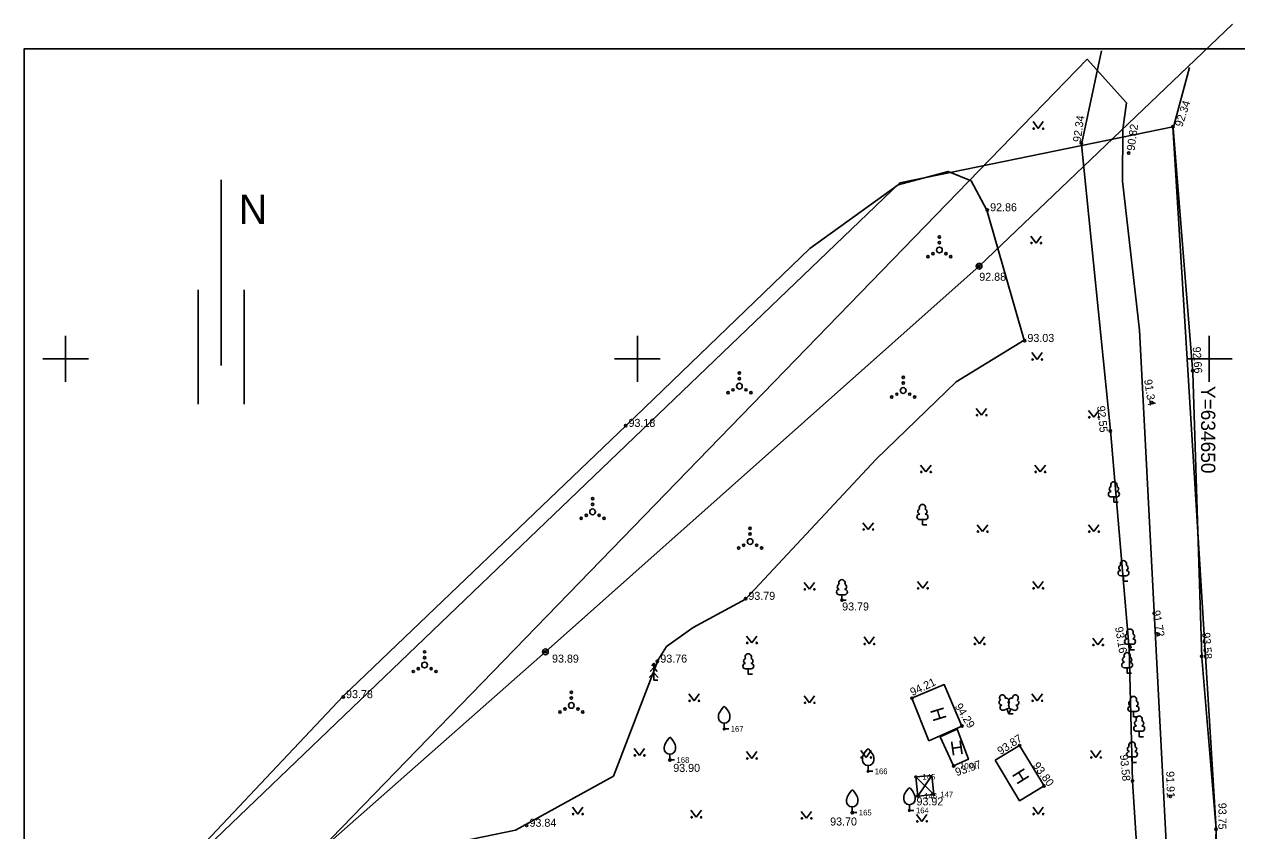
# Model space of a CAD drawing. Extents: x 634546 to 634743, y 6447984 to 6448129.
# Drawn here: x 634546.4 to 634652.4, y 6448058.7 to 6448129.3 of the extents above; entities that cross this region are included whole.
import ezdxf

# ---------------------------------------------------------------- set-up
doc = ezdxf.new("R2010")
doc.units = 0
for name, color, linetype in [('HALJASTUS', 7, 'Continuous'), ('HOONE', 7, 'Continuous'), ('HOONEDET', 7, 'Continuous'), ('KORGUS-EH2000', 7, 'Continuous'), ('MOOTMPUNKT', 7, 'Continuous'), ('MOOTNR', 7, 'Continuous'), ('MOOTPIIR', 7, 'Continuous'), ('MPOHULIIN', 7, 'Continuous'), ('PIIR', 7, 'Continuous'), ('POST', 7, 'Continuous'), ('PUU', 7, 'Continuous'), ('VEEKOGU', 7, 'Continuous'), ('VORK', 7, 'Continuous'), ('VORMISTUS', 7, 'Continuous')]:
    doc.layers.add(name, color=color, linetype=linetype)

msp = doc.modelspace()

# ---------------------------------------------------------------- linework, layer by layer
at = {"layer": 'HALJASTUS'}
for p, q in [((634634.59, 6448120.75), (634635.05, 6448120.14)), ((634635.05, 6448120.14), (634635.49, 6448120.75)), ((634634.39, 6448110.73), (634634.86, 6448110.13)), ((634634.86, 6448110.13), (634635.31, 6448110.73)), ((634634.49, 6448100.55), (634634.95, 6448099.94)), ((634634.95, 6448099.94), (634635.39, 6448100.55)), ((634629.63, 6448095.67), (634630.09, 6448095.07)), ((634630.09, 6448095.07), (634630.53, 6448095.67)), ((634639.45, 6448095.49), (634639.91, 6448094.89)), ((634639.91, 6448094.89), (634640.35, 6448095.49)), ((634624.75, 6448090.71), (634625.22, 6448090.11)), ((634625.22, 6448090.11), (634625.67, 6448090.71)), ((634634.75, 6448090.71), (634635.22, 6448090.11)), ((634635.22, 6448090.11), (634635.67, 6448090.71)), ((634619.71, 6448085.67), (634620.18, 6448085.07)), ((634620.18, 6448085.07), (634620.63, 6448085.67)), ((634629.71, 6448085.49), (634630.18, 6448084.89)), ((634630.18, 6448084.89), (634630.63, 6448085.49)), ((634639.45, 6448085.49), (634639.91, 6448084.89)), ((634639.91, 6448084.89), (634640.35, 6448085.49)), ((634614.57, 6448080.45), (634615.04, 6448079.84)), ((634615.04, 6448079.84), (634615.49, 6448080.45)), ((634624.49, 6448080.53), (634624.95, 6448079.93)), ((634624.95, 6448079.93), (634625.39, 6448080.53)), ((634634.57, 6448080.53), (634635.04, 6448079.93)), ((634635.04, 6448079.93), (634635.49, 6448080.53)), ((634609.53, 6448075.75), (634610, 6448075.15)), ((634610, 6448075.15), (634610.45, 6448075.75)), ((634619.81, 6448075.67), (634620.27, 6448075.06)), ((634620.27, 6448075.06), (634620.71, 6448075.67)), ((634629.45, 6448075.67), (634629.91, 6448075.06)), ((634629.91, 6448075.06), (634630.35, 6448075.67)), ((634639.81, 6448075.57), (634640.27, 6448074.97)), ((634640.27, 6448074.97), (634640.71, 6448075.57)), ((634604.49, 6448070.69), (634604.96, 6448070.09)), ((634604.96, 6448070.09), (634605.41, 6448070.69)), ((634614.59, 6448070.51), (634615.05, 6448069.91)), ((634615.05, 6448069.91), (634615.49, 6448070.51)), ((634634.49, 6448070.69), (634634.96, 6448070.09)), ((634634.96, 6448070.09), (634635.41, 6448070.69)), ((634599.71, 6448065.91), (634600.18, 6448065.31)), ((634600.18, 6448065.31), (634600.63, 6448065.91)), ((634609.53, 6448065.65), (634610, 6448065.04)), ((634610, 6448065.04), (634610.45, 6448065.65)), ((634619.53, 6448065.73), (634620, 6448065.13)), ((634620, 6448065.13), (634620.45, 6448065.73)), ((634639.63, 6448065.73), (634640.09, 6448065.13)), ((634640.09, 6448065.13), (634640.53, 6448065.73)), ((634594.31, 6448060.79), (634594.78, 6448060.18)), ((634594.78, 6448060.18), (634595.23, 6448060.79)), ((634604.67, 6448060.51), (634605.14, 6448059.9)), ((634605.14, 6448059.9), (634605.59, 6448060.51)), ((634634.59, 6448060.79), (634635.05, 6448060.18)), ((634635.05, 6448060.18), (634635.49, 6448060.79)), ((634614.31, 6448060.41), (634614.78, 6448059.81)), ((634614.78, 6448059.81), (634615.23, 6448060.41)), ((634624.41, 6448060.15), (634624.87, 6448059.54)), ((634624.87, 6448059.54), (634625.31, 6448060.15))]:
    msp.add_line(p, q, dxfattribs=at)
msp.add_lwpolyline([(634564.42, 6448035.87), (634572.66, 6448045.27), (634581.93, 6448055.96), (634583.67, 6448057.6), (634589.35, 6448058.77), (634597.9, 6448063.5), (634601.8, 6448073.68), (634602.54, 6448074.83), (634604.87, 6448076.51), (634609.45, 6448078.98), (634620.88, 6448091.22), (634627.86, 6448097.99), (634633.82, 6448101.62), (634630.54, 6448113.02), (634629.17, 6448115.56), (634627.18, 6448116.39), (634622.81, 6448115.21), (634615.06, 6448109.66), (634599.02, 6448094.16), (634574.27, 6448070.48), (634557.44, 6448052.64), (634551.79, 6448045.84)], dxfattribs=at)
for centre, radius in [((634634.65, 6448120.14), 0.055), ((634635.48, 6448120.14), 0.055), ((634626.4, 6448110.67), 0.1), ((634625.84, 6448109.2), 0.1), ((634626.4, 6448109.52), 0.25), ((634626.4, 6448110.17), 0.1), ((634626.97, 6448109.2), 0.1), ((634634.46, 6448110.13), 0.055), ((634635.29, 6448110.13), 0.055), ((634625.4, 6448108.95), 0.1), ((634627.4, 6448108.95), 0.1), ((634634.55, 6448099.94), 0.055), ((634635.38, 6448099.94), 0.055), ((634608.92, 6448098.76), 0.1), ((634608.92, 6448097.61), 0.25), ((634608.92, 6448098.26), 0.1), ((634623.24, 6448098.38), 0.1), ((634623.24, 6448097.88), 0.1), ((634607.92, 6448097.04), 0.1), ((634608.36, 6448097.29), 0.1), ((634609.49, 6448097.29), 0.1), ((634609.92, 6448097.04), 0.1), ((634622.24, 6448096.66), 0.1), ((634622.68, 6448096.91), 0.1), ((634623.24, 6448097.23), 0.25), ((634623.81, 6448096.91), 0.1), ((634624.24, 6448096.66), 0.1), ((634629.69, 6448095.07), 0.055), ((634630.52, 6448095.07), 0.055), ((634639.51, 6448094.89), 0.055), ((634640.34, 6448094.89), 0.055), ((634624.82, 6448090.11), 0.055), ((634625.65, 6448090.11), 0.055), ((634634.82, 6448090.11), 0.055), ((634635.65, 6448090.11), 0.055), ((634596.08, 6448087.77), 0.1), ((634596.08, 6448087.27), 0.1), ((634595.08, 6448086.05), 0.1), ((634595.52, 6448086.3), 0.1), ((634596.08, 6448086.62), 0.25), ((634596.65, 6448086.3), 0.1), ((634597.08, 6448086.05), 0.1), ((634609.85, 6448085.17), 0.1), ((634619.78, 6448085.07), 0.055), ((634620.61, 6448085.07), 0.055), ((634629.78, 6448084.89), 0.055), ((634630.61, 6448084.89), 0.055), ((634639.51, 6448084.89), 0.055), ((634640.34, 6448084.89), 0.055), ((634609.29, 6448083.7), 0.1), ((634609.85, 6448084.02), 0.25), ((634609.85, 6448084.67), 0.1), ((634610.42, 6448083.7), 0.1), ((634608.85, 6448083.45), 0.1), ((634610.85, 6448083.45), 0.1), ((634614.64, 6448079.84), 0.055), ((634615.47, 6448079.84), 0.055), ((634624.55, 6448079.93), 0.055), ((634625.38, 6448079.93), 0.055), ((634634.64, 6448079.93), 0.055), ((634635.47, 6448079.93), 0.055), ((634581.39, 6448074.37), 0.1), ((634609.6, 6448075.15), 0.055), ((634610.43, 6448075.15), 0.055), ((634619.87, 6448075.06), 0.055), ((634620.7, 6448075.06), 0.055), ((634629.51, 6448075.06), 0.055), ((634630.34, 6448075.06), 0.055), ((634639.87, 6448074.97), 0.055), ((634640.7, 6448074.97), 0.055), ((634581.39, 6448073.22), 0.25), ((634581.39, 6448073.87), 0.1), ((634580.39, 6448072.65), 0.1), ((634580.83, 6448072.9), 0.1), ((634581.96, 6448072.9), 0.1), ((634582.39, 6448072.65), 0.1), ((634594.22, 6448070.83), 0.1), ((634594.22, 6448070.33), 0.1), ((634604.56, 6448070.09), 0.055), ((634605.39, 6448070.09), 0.055), ((634634.56, 6448070.09), 0.055), ((634635.39, 6448070.09), 0.055), ((634593.22, 6448069.11), 0.1), ((634593.66, 6448069.36), 0.1), ((634594.22, 6448069.68), 0.25), ((634594.79, 6448069.36), 0.1), ((634595.22, 6448069.11), 0.1), ((634614.65, 6448069.91), 0.055), ((634615.48, 6448069.91), 0.055), ((634599.78, 6448065.31), 0.055), ((634600.61, 6448065.31), 0.055), ((634609.6, 6448065.04), 0.055), ((634610.43, 6448065.04), 0.055), ((634619.6, 6448065.13), 0.055), ((634620.43, 6448065.13), 0.055), ((634639.69, 6448065.13), 0.055), ((634640.52, 6448065.13), 0.055), ((634594.38, 6448060.18), 0.055), ((634595.21, 6448060.18), 0.055), ((634604.74, 6448059.9), 0.055), ((634605.57, 6448059.9), 0.055), ((634614.38, 6448059.81), 0.055), ((634615.21, 6448059.81), 0.055), ((634624.47, 6448059.54), 0.055), ((634625.3, 6448059.54), 0.055), ((634634.65, 6448060.18), 0.055), ((634635.48, 6448060.18), 0.055)]:
    msp.add_circle(centre, radius, dxfattribs=at)
at = {"layer": 'HOONE'}
for points in [[(634625.49, 6448066.59), (634624, 6448070.32), (634626.82, 6448071.51), (634628.37, 6448067.88), (634625.49, 6448066.59)], [(634626.48, 6448066.93), (634627.96, 6448067.6), (634628.94, 6448064.97), (634627.65, 6448064.39), (634626.48, 6448066.93)], [(634631.27, 6448064.89), (634633.41, 6448066.18), (634635.55, 6448062.64), (634633.41, 6448061.35), (634631.27, 6448064.89)], [(634624.34, 6448063.43), (634624.52, 6448061.76), (634625.91, 6448061.89), (634625.73, 6448063.56), (634624.34, 6448063.43)]]:
    msp.add_lwpolyline(points, dxfattribs=at)
at = {"layer": 'HOONEDET'}
for points in [[(634625.91, 6448061.89), (634624.34, 6448063.43)], [(634625.73, 6448063.56), (634624.52, 6448061.76)]]:
    msp.add_lwpolyline(points, dxfattribs=at)
at = {"layer": 'KORGUS-EH2000'}
for centre in [(634646.82, 6448120.31), (634638.82, 6448118.89), (634642.96, 6448118), (634630.59, 6448113.02), (634629.87, 6448108.1), (634633.85, 6448101.59), (634648.55, 6448098.96), (634644.97, 6448096.17), (634598.97, 6448094.16), (634641.36, 6448093.68), (634609.45, 6448079.03), (634617.88, 6448078.89), (634645.54, 6448075.9), (634591.95, 6448074.37), (634643.07, 6448074.8), (634601.75, 6448073.54), (634649.34, 6448073.99), (634574.27, 6448070.43), (634624, 6448070.32), (634628.37, 6448067.88), (634633.41, 6448066.18), (634602.84, 6448064.91), (634627.65, 6448064.39), (634635.55, 6448062.64), (634643.29, 6448063.07), (634624.52, 6448061.76), (634646.59, 6448061.72), (634618.78, 6448060.31), (634590.31, 6448059.18), (634650.6, 6448058.85)]:
    msp.add_circle(centre, 0.1, dxfattribs=at)
at = {"layer": 'MOOTMPUNKT'}
for centre in [(634607.59, 6448067.63), (634602.84, 6448064.91), (634620.17, 6448063.92), (634627.65, 6448064.39), (634627.65, 6448064.39), (634624.34, 6448063.43), (634624.52, 6448061.76), (634625.91, 6448061.89), (634623.78, 6448060.5), (634618.78, 6448060.31)]:
    msp.add_circle(centre, 0.075, dxfattribs=at)
at = {"layer": 'MOOTPIIR'}
msp.add_lwpolyline([(634622.93, 6448115.4), (634646.82, 6448120.31), (634650.6, 6448058.85), (634650.1, 6448043.09), (634646.37, 6448034.71), (634612.6, 6447995.11), (634608.5, 6447990.42), (634562.26, 6448031.71), (634558.96, 6448027.42), (634556.39, 6448029.24), (634555.88, 6448032.63), (634551.24, 6448037.56), (634553.72, 6448040.08), (634557.44, 6448052.59)], close=True, dxfattribs=at)
at = {"layer": 'MPOHULIIN'}
msp.add_lwpolyline([(634549.1, 6448037.13), (634559.03, 6448045.3), (634591.95, 6448074.37), (634629.87, 6448108.1), (634652.03, 6448129.27)], dxfattribs=at)
at = {"layer": 'PIIR'}
msp.add_lwpolyline([(634556.2, 6448040.48), (634639.31, 6448126.21), (634642.76, 6448122.39), (634642.45, 6448120.09), (634642.41, 6448115.55), (634643.89, 6448102.51), (634647.11, 6448040.9), (634645.25, 6448036.98), (634608.73, 6447995.65), (634607.71, 6447994.52), (634604.43, 6447997.44), (634566.81, 6448031.01)], close=True, dxfattribs=at)
at = {"layer": 'POST'}
for centre, radius in [((634629.87, 6448108.1), 0.25), ((634629.87, 6448108.1), 0.0234), ((634591.95, 6448074.37), 0.25), ((634591.95, 6448074.37), 0.0234)]:
    msp.add_circle(centre, radius, dxfattribs=at)
at = {"layer": 'PUU'}
for p, q in [((634641.9, 6448087.92), (634641.42, 6448087.92)), ((634641.66, 6448087.45), (634641.66, 6448087.92)), ((634642.04, 6448087.45), (634641.66, 6448087.45)), ((634625.16, 6448085.94), (634624.68, 6448085.94)), ((634624.92, 6448085.47), (634624.92, 6448085.94)), ((634625.3, 6448085.47), (634624.92, 6448085.47)), ((634642.74, 6448081.02), (634642.26, 6448081.02)), ((634642.5, 6448080.55), (634642.5, 6448081.02)), ((634642.88, 6448080.55), (634642.5, 6448080.55)), ((634618.12, 6448079.36), (634617.64, 6448079.36)), ((634617.88, 6448078.89), (634617.88, 6448079.36)), ((634618.26, 6448078.89), (634617.88, 6448078.89)), ((634643.31, 6448075.04), (634642.83, 6448075.04)), ((634643.07, 6448074.56), (634643.07, 6448075.04)), ((634643.45, 6448074.56), (634643.07, 6448074.56)), ((634601.42, 6448073.39), (634601.27, 6448073.14)), ((634601.57, 6448073.14), (634601.42, 6448073.39)), ((634601.42, 6448073.39), (634601.42, 6448071.89)), ((634601.42, 6448072.54), (634601.02, 6448072.14)), ((634601.42, 6448072.99), (634601.12, 6448072.64)), ((634601.72, 6448072.64), (634601.42, 6448072.99)), ((634601.82, 6448072.14), (634601.42, 6448072.54)), ((634609.93, 6448072.88), (634609.45, 6448072.88)), ((634609.69, 6448072.41), (634609.69, 6448072.88)), ((634610.07, 6448072.41), (634609.69, 6448072.41)), ((634643.06, 6448072.98), (634642.58, 6448072.98)), ((634642.82, 6448072.51), (634642.82, 6448072.98)), ((634643.2, 6448072.51), (634642.82, 6448072.51)), ((634601.78, 6448071.89), (634601.42, 6448071.89)), ((634632.03, 6448069.28), (634632.48, 6448069.45)), ((634632.47, 6448068.94), (634632.3, 6448069.38)), ((634632.47, 6448068.94), (634632.65, 6448069.38)), ((634632.85, 6448068.94), (634632.47, 6448068.94)), ((634632.48, 6448069.45), (634632.92, 6448069.27)), ((634643.61, 6448069.16), (634643.13, 6448069.16)), ((634643.37, 6448068.68), (634643.37, 6448069.16)), ((634607.59, 6448067.63), (634607.59, 6448068.13)), ((634643.75, 6448068.68), (634643.37, 6448068.68)), ((634607.99, 6448067.63), (634607.59, 6448067.63)), ((634644.11, 6448067.42), (634643.63, 6448067.42)), ((634643.87, 6448066.95), (634643.87, 6448067.42)), ((634644.25, 6448066.95), (634643.87, 6448066.95)), ((634602.84, 6448064.91), (634602.84, 6448065.41)), ((634603.24, 6448064.91), (634602.84, 6448064.91)), ((634643.49, 6448065.18), (634643.01, 6448065.18)), ((634643.25, 6448064.7), (634643.25, 6448065.18)), ((634643.63, 6448064.7), (634643.25, 6448064.7)), ((634620.17, 6448063.92), (634620.17, 6448064.42)), ((634620.57, 6448063.92), (634620.17, 6448063.92)), ((634618.78, 6448060.31), (634618.78, 6448060.81)), ((634623.78, 6448060.5), (634623.78, 6448061)), ((634624.18, 6448060.5), (634623.78, 6448060.5)), ((634619.18, 6448060.31), (634618.78, 6448060.31))]:
    msp.add_line(p, q, dxfattribs=at)
for points in [[(634607.09, 6448068.63), (634607.09, 6448068.78), (634607.1, 6448068.84), (634607.13, 6448068.98), (634607.19, 6448069.1), (634607.34, 6448069.33), (634607.5, 6448069.54), (634607.59, 6448069.63)], [(634608.09, 6448068.63), (634608.09, 6448068.78), (634608.08, 6448068.84), (634608.04, 6448068.98), (634607.98, 6448069.1), (634607.84, 6448069.33), (634607.68, 6448069.54), (634607.59, 6448069.63)], [(634632.48, 6448069.94), (634632.46, 6448069.87), (634632.46, 6448069.85), (634632.46, 6448069.82), (634632.48, 6448069.78), (634632.49, 6448069.76), (634632.48, 6448069.73), (634632.45, 6448069.68), (634632.44, 6448069.66), (634632.45, 6448069.64), (634632.46, 6448069.61), (634632.5, 6448069.55), (634632.5, 6448069.53), (634632.5, 6448069.51), (634632.48, 6448069.48), (634632.48, 6448069.45)], [(634602.34, 6448065.91), (634602.34, 6448066.06), (634602.36, 6448066.12), (634602.39, 6448066.25), (634602.45, 6448066.37), (634602.6, 6448066.61), (634602.76, 6448066.81), (634602.84, 6448066.91)], [(634603.34, 6448065.91), (634603.34, 6448066.06), (634603.34, 6448066.12), (634603.3, 6448066.25), (634603.24, 6448066.37), (634603.1, 6448066.61), (634602.94, 6448066.81), (634602.84, 6448066.91)], [(634619.67, 6448064.92), (634619.67, 6448065.07), (634619.68, 6448065.14), (634619.72, 6448065.27), (634619.78, 6448065.39), (634619.92, 6448065.62), (634620.08, 6448065.83), (634620.17, 6448065.92)], [(634620.67, 6448064.92), (634620.67, 6448065.07), (634620.66, 6448065.14), (634620.63, 6448065.27), (634620.57, 6448065.39), (634620.42, 6448065.62), (634620.26, 6448065.83), (634620.17, 6448065.92)], [(634618.28, 6448061.31), (634618.28, 6448061.46), (634618.3, 6448061.52), (634618.33, 6448061.65), (634618.39, 6448061.77), (634618.54, 6448062.01), (634618.7, 6448062.21), (634618.78, 6448062.31)], [(634619.28, 6448061.31), (634619.28, 6448061.46), (634619.28, 6448061.52), (634619.24, 6448061.65), (634619.18, 6448061.77), (634619.04, 6448062.01), (634618.88, 6448062.21), (634618.78, 6448062.31)], [(634623.28, 6448061.5), (634623.28, 6448061.65), (634623.3, 6448061.72), (634623.33, 6448061.85), (634623.39, 6448061.97), (634623.54, 6448062.2), (634623.7, 6448062.41), (634623.78, 6448062.5)], [(634624.28, 6448061.5), (634624.28, 6448061.65), (634624.28, 6448061.72), (634624.24, 6448061.85), (634624.18, 6448061.97), (634624.04, 6448062.2), (634623.88, 6448062.41), (634623.78, 6448062.5)]]:
    msp.add_lwpolyline(points, dxfattribs=at)
for centre, radius, start, end in [((634641.66, 6448088.97), 0.277, 332.5799, 207.4201), ((634641.42, 6448088.16), 0.238, 90.0016, 269.3953), ((634641.49, 6448088.62), 0.233, 109.0217, 253.1415), ((634641.83, 6448088.62), 0.233, 286.8508, 70.9859), ((634641.9, 6448088.16), 0.238, 270.6047, 89.9984), ((634624.92, 6448086.99), 0.277, 332.5799, 207.4201), ((634624.68, 6448086.18), 0.238, 90.0016, 269.3953), ((634624.75, 6448086.64), 0.233, 109.0217, 253.1415), ((634625.09, 6448086.64), 0.233, 286.8508, 70.9859), ((634625.16, 6448086.18), 0.238, 270.6047, 89.9984), ((634642.33, 6448081.72), 0.233, 109.0217, 253.1415), ((634642.5, 6448082.07), 0.277, 332.5799, 207.4201), ((634642.67, 6448081.72), 0.233, 286.8508, 70.9859), ((634617.88, 6448080.41), 0.277, 332.5799, 207.4201), ((634642.26, 6448081.26), 0.238, 90.0016, 269.3953), ((634642.74, 6448081.26), 0.238, 270.6047, 89.9984), ((634617.64, 6448079.6), 0.238, 90.0016, 269.3953), ((634617.71, 6448080.06), 0.233, 109.0217, 253.1415), ((634618.05, 6448080.06), 0.233, 286.8508, 70.9859), ((634618.12, 6448079.6), 0.238, 270.6047, 89.9984), ((634642.83, 6448075.27), 0.238, 90.0016, 269.3953), ((634642.9, 6448075.73), 0.233, 109.0217, 253.1415), ((634643.07, 6448076.08), 0.277, 332.5799, 207.4201), ((634643.24, 6448075.73), 0.233, 286.8508, 70.9859), ((634643.31, 6448075.27), 0.238, 270.6047, 89.9984), ((634642.82, 6448074.03), 0.277, 332.5799, 207.4201), ((634609.45, 6448073.12), 0.238, 90.0016, 269.3953), ((634609.52, 6448073.58), 0.233, 109.0217, 253.1415), ((634609.69, 6448073.93), 0.277, 332.5799, 207.4201), ((634609.86, 6448073.58), 0.233, 286.8508, 70.9859), ((634609.93, 6448073.12), 0.238, 270.6047, 89.9984), ((634642.58, 6448073.22), 0.238, 90.0016, 269.3953), ((634642.65, 6448073.68), 0.233, 109.0217, 253.1415), ((634642.99, 6448073.68), 0.233, 286.8508, 70.9859), ((634643.06, 6448073.22), 0.238, 270.6047, 89.9984), ((634631.84, 6448069.94), 0.224, 111.4304, 274.4987), ((634631.91, 6448070.35), 0.256, 111.5027, 232.5173), ((634631.91, 6448070.35), 0.256, 350.4856, 111.5002), ((634632.25, 6448070.1), 0.224, 308.5041, 111.5725), ((634632.71, 6448070.1), 0.225, 67.7016, 230.5126), ((634633.05, 6448070.35), 0.256, 67.6168, 188.6314), ((634633.12, 6448069.93), 0.224, 264.6183, 67.6866), ((634633.05, 6448070.35), 0.256, 306.5997, 67.6143), ((634643.2, 6448069.85), 0.233, 109.0217, 253.1415), ((634643.37, 6448070.2), 0.277, 332.5799, 207.4201), ((634643.54, 6448069.85), 0.233, 286.8508, 70.9859), ((634631.94, 6448069.5), 0.237, 111.5014, 291.5004), ((634632.47, 6448069.71), 0.237, 66.7655, 111.5015), ((634633, 6448069.49), 0.237, 247.6166, 67.6155), ((634643.13, 6448069.39), 0.238, 90.0016, 269.3953), ((634643.61, 6448069.39), 0.238, 270.6047, 89.9984), ((634607.59, 6448068.63), 0.5, 180, 0), ((634643.63, 6448067.66), 0.238, 90.0016, 269.3953), ((634643.7, 6448068.12), 0.233, 109.0217, 253.1415), ((634643.87, 6448068.47), 0.277, 332.5799, 207.4201), ((634644.04, 6448068.12), 0.233, 286.8508, 70.9859), ((634644.11, 6448067.66), 0.238, 270.6047, 89.9984), ((634602.84, 6448065.91), 0.5, 180, 0), ((634643.08, 6448065.87), 0.233, 109.0217, 253.1415), ((634643.25, 6448066.22), 0.277, 332.5799, 207.4201), ((634643.42, 6448065.87), 0.233, 286.8508, 70.9859), ((634620.17, 6448064.92), 0.5, 180, 0), ((634643.01, 6448065.41), 0.238, 90.0016, 269.3953), ((634643.49, 6448065.41), 0.238, 270.6047, 89.9984), ((634618.78, 6448061.31), 0.5, 180, 0), ((634623.78, 6448061.5), 0.5, 180, 0)]:
    msp.add_arc(centre, radius, start, end, dxfattribs=at)
at = {"layer": 'VEEKOGU'}
for points in [[(634640.59, 6448126.94), (634638.83, 6448118.75), (634641.36, 6448093.73), (634642.99, 6448074.62), (634643.29, 6448063.06), (634644.54, 6448043.5)], [(634648.26, 6448125.5), (634646.83, 6448120.17), (634648.56, 6448098.78), (634649.34, 6448073.89), (634650.6, 6448058.84), (634650.66, 6448048.53), (634650.06, 6448042.8), (634649.48, 6448040.49), (634648.24, 6448037.65), (634646.46, 6448034.84), (634643.45, 6448031.18), (634640.88, 6448028.69), (634637.77, 6448026.24), (634633.94, 6448022.44), (634631.43, 6448019.5), (634629.06, 6448016.22), (634618.84, 6448003.41), (634612.73, 6447995.26), (634606.09, 6447987.65)]]:
    msp.add_lwpolyline(points, dxfattribs=at)
at = {"layer": 'VORK'}
for p, q in [((634550, 6448102), (634550, 6448098)), ((634600, 6448102), (634600, 6448098)), ((634650, 6448102), (634650, 6448098)), ((634548, 6448100), (634552, 6448100)), ((634598, 6448100), (634602, 6448100)), ((634648, 6448100), (634652, 6448100))]:
    msp.add_line(p, q, dxfattribs=at)
at = {"layer": 'VORMISTUS'}
for p, q in [((634563.61, 6448099.43), (634563.6, 6448115.65)), ((634561.6, 6448096.04), (634561.6, 6448106.04)), ((634565.6, 6448096.04), (634565.6, 6448106.04))]:
    msp.add_line(p, q, dxfattribs=at)
msp.add_lwpolyline([(634743.38, 6447984.12), (634546.38, 6447984.12), (634546.38, 6448127.12), (634664.84, 6448127.12), (634743.38, 6448127.12), (634743.38, 6447984.12)], dxfattribs=at)

# ---------------------------------------------------------------- texts
at = {"layer": 'HOONE'}
for rotation, p in [(287.0145, (634625.57, 6448069.29)), (8.1596, (634627.44, 6448065.29)), (302.0936, (634632.7, 6448063.66))]:
    msp.add_text('H', height=1.2, rotation=rotation, dxfattribs=at).set_placement(p)
at = {"layer": 'KORGUS-EH2000'}
for s, rotation, p in [('92.34', 71.6746, (634647.63, 6448120.23)), ('92.34', 82.0179, (634638.76, 6448118.92)), ('90.82', 81.9571, (634643.46, 6448118.17)), ('92.66', 273.6578, (634648.55, 6448101.04)), ('91.34', 278.7175, (634644.3, 6448098.16)), ('92.55', 275.9469, (634640.19, 6448095.86)), ('91.72', 280.5126, (634645, 6448077.94)), ('93.16', 279.2602, (634641.76, 6448076.51)), ('93.58', 274.8566, (634649.37, 6448076.04)), ('94.21', 25.3716, (634624.04, 6448070.49)), ('94.29', 302.0054, (634627.72, 6448069.6)), ('93.87', 33.1262, (634631.75, 6448065.33)), ('93.97', 18.7886, (634627.92, 6448063.49)), ('93.80', 306.3339, (634634.53, 6448064.41)), ('93.58', 275.8979, (634642.18, 6448065.36)), ('91.91', 271.3865, (634646.24, 6448063.92)), ('93.75', 269.6081, (634650.81, 6448061.17))]:
    msp.add_text(s, height=0.7, rotation=rotation, dxfattribs=at).set_placement(p)
for s, p in [('92.86', (634630.84, 6448112.91)), ('92.88', (634629.89, 6448106.83)), ('93.03', (634634.1, 6448101.48)), ('93.18', (634599.22, 6448094.05)), ('93.79', (634609.7, 6448078.92)), ('93.79', (634617.9, 6448077.99)), ('93.89', (634592.53, 6448073.43)), ('93.76', (634602, 6448073.43)), ('93.78', (634574.52, 6448070.32)), ('93.90', (634603.13, 6448063.87)), ('93.92', (634624.4, 6448060.94)), ('93.84', (634590.56, 6448059.07)), ('93.70', (634616.85, 6448059.18))]:
    msp.add_text(s, height=0.7, dxfattribs=at).set_placement(p)
at = {"layer": 'MOOTNR'}
for s, p in [('167', (634608.16, 6448067.38)), ('168', (634603.42, 6448064.66)), ('166', (634620.75, 6448063.67)), ('145', (634624.92, 6448063.18)), ('1001', (634628.22, 6448064.14)), ('146', (634625.09, 6448061.51)), ('147', (634626.49, 6448061.64)), ('165', (634619.36, 6448060.06)), ('164', (634624.36, 6448060.25))]:
    msp.add_text(s, height=0.5, dxfattribs=at).set_placement(p)
at = {"layer": 'VORK'}
msp.add_text('Y=634650', height=1.25, rotation=270, dxfattribs=at).set_placement((634649.28, 6448097.64))
at = {"layer": 'VORMISTUS'}
msp.add_text('N', height=2.56, dxfattribs=at).set_placement((634565.14, 6448111.8))

doc.saveas('drawing.dxf')
